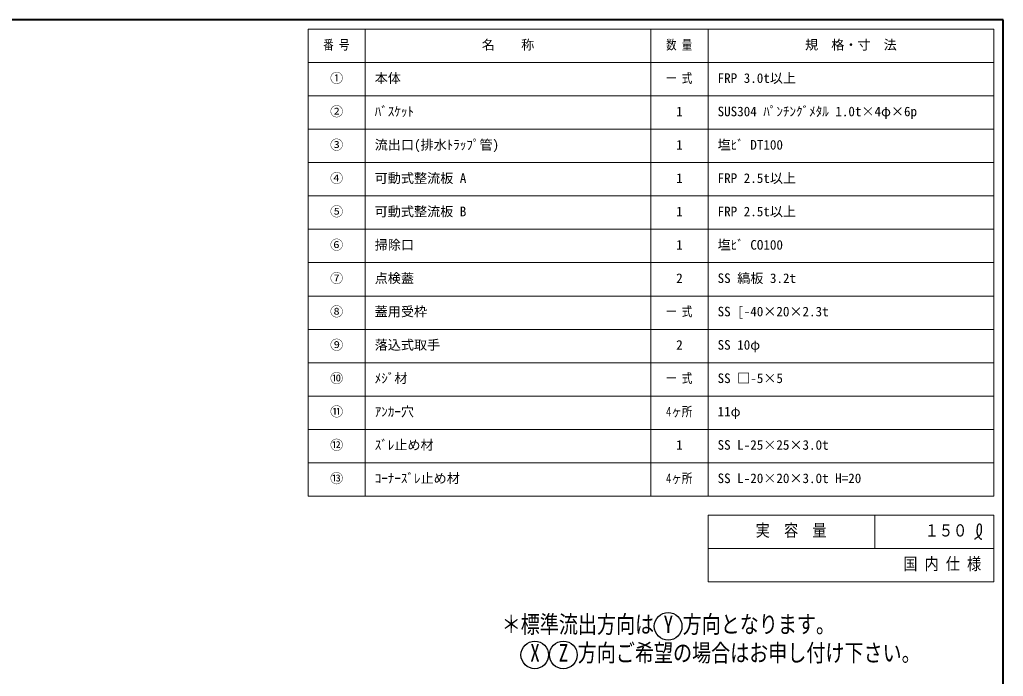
# Model space of a CAD drawing. Units: millimetres at full size, sheet at 1:10; details may follow other scales. Extents: x -2039 to 2011, y -1414 to 1396.
# Drawn here: x -54 to 2011, y 17 to 1396 of the extents above; entities that cross this region are included whole.
import ezdxf
from ezdxf.enums import TextEntityAlignment as Align

# ---------------------------------------------------------------- set-up
doc = ezdxf.new("R2010")
doc.units = ezdxf.units.MM
doc.header["$LTSCALE"] = 10
doc.layers.add('0-0_ﾚｲﾔ1', color=4, linetype='Continuous', lineweight=9)
doc.styles.add('ＭＳ ゴシック', font='')
doc.styles.get('ＭＳ ゴシック').set_extended_font_data('MS Gothic')

msp = doc.modelspace()

# ---------------------------------------------------------------- linework, layer by layer
at = {"layer": '0-0_ﾚｲﾔ1', "color": 1, "lineweight": 40}
for p, q in [((2011.23, 1395.55), (-2038.77, 1395.55)), ((2011.23, -1414.45), (2011.23, 1395.55))]:
    msp.add_line(p, q, dxfattribs=at)
at = {"layer": '0-0_ﾚｲﾔ1', "color": 3, "lineweight": 18}
for p, q in [((1991.23, 1375.55), (551.23, 1375.55)), ((671.23, 395.55), (671.23, 1375.55)), ((1271.23, 395.55), (1271.23, 1375.55)), ((1391.23, 395.55), (1391.23, 1375.55)), ((1991.23, 395.55), (1991.23, 1375.55)), ((1991.23, 1305.55), (551.23, 1305.55)), ((1991.23, 1235.55), (551.23, 1235.55)), ((1991.23, 1165.55), (551.23, 1165.55)), ((1991.23, 1095.55), (551.23, 1095.55)), ((1991.23, 1025.55), (551.23, 1025.55)), ((1991.23, 955.55), (551.23, 955.55)), ((1991.23, 885.55), (551.23, 885.55)), ((1991.23, 815.55), (551.23, 815.55)), ((1991.23, 745.55), (551.23, 745.55)), ((1991.23, 675.55), (551.23, 675.55)), ((1991.23, 605.55), (551.23, 605.55)), ((1991.23, 535.55), (551.23, 535.55)), ((1991.23, 465.55), (551.23, 465.55)), ((1391.23, 355.55), (1991.23, 355.55)), ((1391.23, 355.55), (1391.23, 215.55)), ((1741.23, 355.55), (1741.23, 285.55)), ((1991.23, 355.55), (1991.23, 215.55)), ((1391.23, 285.55), (1991.23, 285.55)), ((1391.23, 215.55), (1991.23, 215.55))]:
    msp.add_line(p, q, dxfattribs=at)
msp.add_lwpolyline([(1991.23, 395.55), (551.23, 395.55), (551.23, 1375.55)], dxfattribs=at)
at = {"layer": '0-0_ﾚｲﾔ1', "color": 5, "lineweight": 25}
for points in [[(1950.93, 305.55), (1951.75, 306.02), (1953.15, 306.83), (1954.54, 307.67), (1955.91, 308.54), (1957.25, 309.46), (1958.56, 310.43), (1959.29, 311.03), (1959.83, 311.49), (1960.74, 312.33), (1961.6, 313.21), (1962.39, 314.14), (1963.12, 315.12), (1963.76, 316.16), (1964.09, 316.78), (1964.33, 317.29), (1964.68, 318.19), (1964.98, 319.12), (1965.22, 320.06), (1965.4, 321.02), (1965.54, 321.98), (1965.6, 322.54), (1965.64, 323.12), (1965.68, 324.11), (1965.69, 325.11), (1965.68, 326.1), (1965.65, 327.11), (1965.61, 328.12), (1965.6, 328.7), (1965.58, 329.32), (1965.54, 330.4), (1965.45, 331.46), (1965.29, 332.5), (1965, 333.51), (1964.56, 334.47), (1964.23, 335.01), (1964.01, 335.29), (1963.59, 335.76), (1963.12, 336.17), (1962.62, 336.51)], [(1962.62, 336.51), (1962.09, 336.77), (1961.54, 336.9), (1961.21, 336.93), (1960.95, 336.91), (1960.49, 336.81), (1960.04, 336.63), (1959.61, 336.39), (1959.2, 336.1), (1958.81, 335.76), (1958.61, 335.56), (1958.32, 335.23), (1957.89, 334.64), (1957.53, 334.01), (1957.23, 333.36), (1956.99, 332.68), (1956.79, 331.99), (1956.69, 331.58), (1956.58, 331.07), (1956.42, 330.19), (1956.3, 329.3), (1956.2, 328.41), (1956.12, 327.52), (1956.05, 326.62), (1956, 326.1), (1955.95, 325.48), (1955.86, 324.41), (1955.79, 323.34), (1955.74, 322.27), (1955.74, 321.2), (1955.8, 320.14), (1955.87, 319.52), (1955.95, 318.99), (1956.13, 318.08), (1956.36, 317.18), (1956.64, 316.29), (1956.95, 315.41), (1957.3, 314.54), (1957.51, 314.04), (1957.67, 313.68)], [(1957.67, 313.68), (1957.96, 313.07), (1958.25, 312.47), (1958.56, 311.87), (1958.89, 311.27), (1959.23, 310.68), (1959.43, 310.34), (1959.67, 309.94), (1960.11, 309.27), (1960.58, 308.61), (1961.09, 307.99), (1961.63, 307.42), (1962.22, 306.91), (1962.58, 306.64), (1962.89, 306.44), (1963.46, 306.14), (1964.05, 305.88), (1964.65, 305.65), (1965.28, 305.44), (1965.91, 305.24), (1966.28, 305.13)]]:
    msp.add_lwpolyline(points, dxfattribs=at)
for centre in [(1307.4, 122.22), (1027.4, 62.22), (1087.4, 62.22)]:
    msp.add_circle(centre, 29, dxfattribs=at)

# ---------------------------------------------------------------- texts
at = {"layer": '0-0_ﾚｲﾔ1', "color": 7, "style": 'ＭＳ ゴシック'}
for s, height, width, p in [('番 号', 20.16, 0.8, (583.11, 1326.8)), ('数 量', 20.16, 0.8, (1303.11, 1326.8)), ('一 式', 20.16, 0.8, (1303.11, 1256.8)), ('一 式', 20.16, 0.8, (1303.11, 766.8)), ('一 式', 20.16, 0.8, (1303.11, 626.8)), ('4ヶ所', 20.16, 0.8, (1303.11, 556.8)), ('4ヶ所', 20.16, 0.8, (1303.11, 416.8)), ('実\u3000容\u3000量', 25.66, 0.85, (1491.23, 303.05)), ('１５０', 25.66, 0.85, (1846.23, 303.05)), ('国 内 仕 様', 25.66, 0.85, (1801.23, 233.05)), ('＊標準流出方向は Y 方向となります。', 36.66, 0.8, (957.9, 97.22)), (' X  Z 方向ご希望の場合はお申し付け下さい。', 36.66, 0.8, (997.9, 37.22))]:
    msp.add_text(s, height=height, dxfattribs=dict(at, width=width)).set_placement(p, align=Align.BOTTOM_LEFT)
for s, p in [('名\u3000\u3000称', (916.23, 1326.8)), ('規\u3000格・寸\u3000法', (1594.98, 1326.8)), ('①', (597.48, 1256.8)), ('本体', (691.23, 1256.8)), ('FRP 3.0t以上', (1411.23, 1256.8)), ('②', (597.48, 1186.8)), ('ﾊﾞｽｹｯﾄ', (691.23, 1186.8)), ('1', (1324.36, 1186.8)), ('SUS304 ﾊﾟﾝﾁﾝｸﾞﾒﾀﾙ 1.0t×4φ×6p', (1411.23, 1186.8)), ('③', (597.48, 1116.8)), ('流出口(排水ﾄﾗｯﾌﾟ管)', (691.23, 1116.8)), ('1', (1324.36, 1116.8)), ('塩ﾋﾞ DT100', (1411.23, 1116.8)), ('④', (597.48, 1046.8)), ('可動式整流板 A', (691.23, 1046.8)), ('FRP 2.5t以上', (1411.23, 1046.8)), ('1', (1324.36, 1046.8)), ('⑤', (597.48, 976.8)), ('可動式整流板 B', (691.23, 976.8)), ('1', (1324.36, 976.8)), ('FRP 2.5t以上', (1411.23, 976.8)), ('⑥', (597.48, 906.8)), ('掃除口', (691.23, 906.8)), ('1', (1324.36, 906.8)), ('塩ﾋﾞ CO100', (1411.23, 906.8)), ('⑦', (597.48, 836.8)), ('点検蓋', (691.23, 836.8)), ('2', (1324.36, 836.8)), ('SS 縞板 3.2t', (1411.23, 836.8)), ('⑧', (597.48, 766.8)), ('蓋用受枠', (691.23, 766.8)), ('SS [-40×20×2.3t', (1411.23, 766.8)), ('⑨', (597.48, 696.8)), ('落込式取手', (691.23, 696.8)), ('SS 10φ', (1411.23, 696.8)), ('2', (1324.36, 696.8)), ('⑩', (597.48, 626.8)), ('ﾒｼﾞ材', (691.23, 626.8)), ('SS □-5×5', (1411.23, 626.8)), ('⑪', (597.48, 556.8)), ('ｱﾝｶｰ穴', (691.23, 556.8)), ('11φ', (1411.23, 556.8)), ('⑫', (597.48, 486.8)), ('ｽﾞﾚ止め材', (691.23, 486.8)), ('1', (1324.36, 486.8)), ('SS L-25×25×3.0t', (1411.23, 486.8)), ('⑬', (597.48, 416.8)), ('ｺｰﾅｰｽﾞﾚ止め材', (691.23, 416.8)), ('SS L-20×20×3.0t H=20', (1411.23, 416.8))]:
    msp.add_text(s, height=20.16, dxfattribs=at).set_placement(p, align=Align.BOTTOM_LEFT)

doc.saveas('drawing.dxf')
